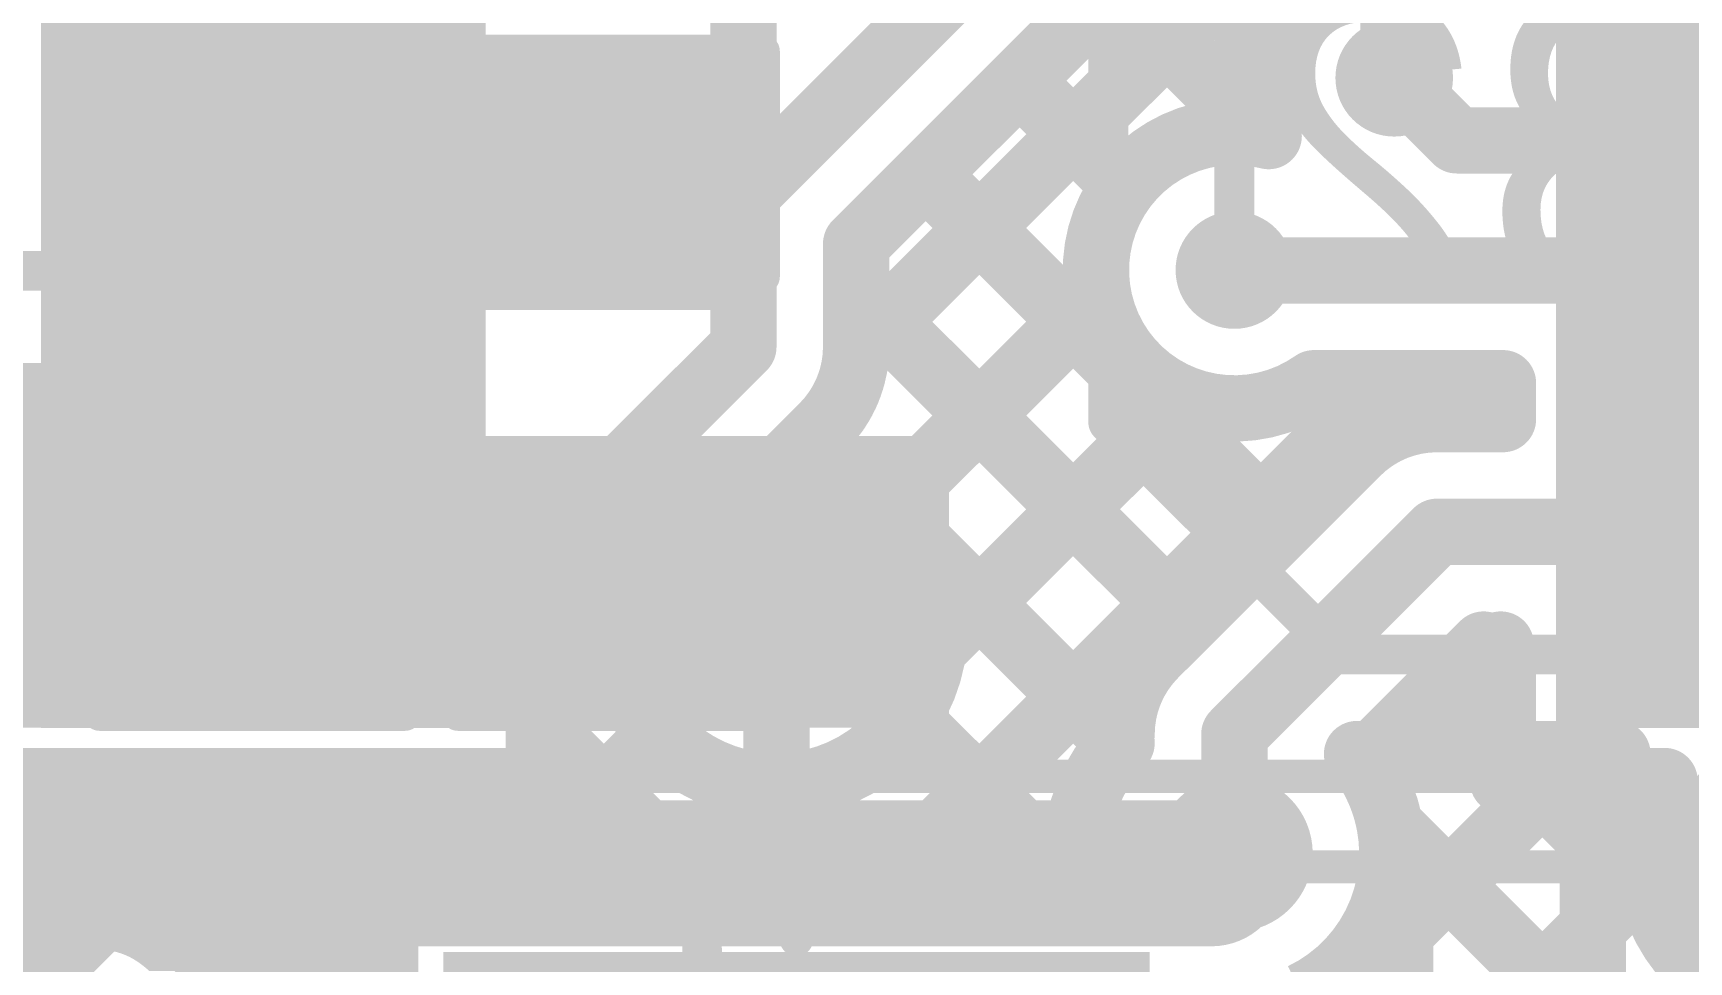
# Model space of a CAD drawing. Header units: millimetres. Extents: x -0.26 to 2.84, y -0.09 to 2.43.
# Drawn here: x 1.808 to 2.0575, y 1.5026 to 1.6427 of the extents above; entities that cross this region are included whole.
import ezdxf

# ---------------------------------------------------------------- set-up
doc = ezdxf.new("R2010")
doc.units = ezdxf.units.MM
doc.header["$MEASUREMENT"] = 0
for name, color, linetype in [('BottomLayer', 5, 'Continuous'), ('BottomOverlay', 54, 'Continuous'), ('BottomPaste', 16, 'Continuous'), ('BottomSolder', 6, 'Continuous'), ('TopLayer', 1, 'Continuous'), ('TopOverlay', 2, 'Continuous'), ('TopPaste', 8, 'Continuous'), ('TopSolder', 216, 'Continuous'), ('ViaHoleLayer', 16, 'Continuous')]:
    doc.layers.add(name, color=color, linetype=linetype)
doc.styles.add('Arial', font='', dxfattribs={"height": 0.2})
doc.styles.get('Arial').set_extended_font_data('Arial')

# ---------------------------------------------------------------- blocks, each defined once
blk = doc.blocks.new('C___C____C_7')
at = {"layer": 'TopSolder'}
blk.add_hatch(color=216, dxfattribs=at).paths.add_polyline_path([(-0.16621, 0.05715), (-0.05979, 0.05715), (-0.05979, -0.05715), (-0.16621, -0.05715)])
at = {"layer": 'TopOverlay', "const_width": 0.005}
for points in [[(-0.113, 0.07), (0.113, 0.07)], [(-0.113, 0.059), (-0.113, 0.07)]]:
    blk.add_lwpolyline(points, dxfattribs=at)
at = {"layer": 'TopOverlay', "const_width": 0.0025}
for points in [[(-0.11425, 0.07, 1), (-0.11175, 0.07, 1)], [(-0.11425, 0.07, 1), (-0.11175, 0.07, 1)], [(-0.11425, 0.059, 1), (-0.11175, 0.059, 1)]]:
    blk.add_lwpolyline(points, format="xyb", close=True, dxfattribs=at)
blk = doc.blocks.new('PCM1865DBTR_71')
at = {"layer": 'TopLayer'}
for points in [[(-0.1437, -0.03346), (-0.08465, -0.03346), (-0.08465, -0.04528), (-0.1437, -0.04528)], [(0.1437, -0.04528), (0.08465, -0.04528), (0.08465, -0.03346), (0.1437, -0.03346)], [(-0.1437, -0.05315), (-0.08465, -0.05315), (-0.08465, -0.06496), (-0.1437, -0.06496)], [(0.1437, -0.06496), (0.08465, -0.06496), (0.08465, -0.05315), (0.1437, -0.05315)], [(-0.1437, -0.07283), (-0.08465, -0.07283), (-0.08465, -0.08465), (-0.1437, -0.08465)], [(0.1437, -0.08465), (0.08465, -0.08465), (0.08465, -0.07283), (0.1437, -0.07283)], [(-0.1437, -0.09252), (-0.08465, -0.09252), (-0.08465, -0.10433), (-0.1437, -0.10433)], [(0.1437, -0.10433), (0.08465, -0.10433), (0.08465, -0.09252), (0.1437, -0.09252)], [(-0.1437, -0.1122), (-0.08465, -0.1122), (-0.08465, -0.12402), (-0.1437, -0.12402)], [(0.1437, -0.12402), (0.08465, -0.12402), (0.08465, -0.1122), (0.1437, -0.1122)], [(-0.08465, -0.1437), (-0.1437, -0.1437), (-0.1437, -0.13189), (-0.08465, -0.13189)], [(0.1437, -0.1437), (0.08465, -0.1437), (0.08465, -0.13189), (0.1437, -0.13189)]]:
    blk.add_hatch(color=1, dxfattribs=at).paths.add_polyline_path(points)
at = {"layer": 'TopPaste'}
for points in [[(-0.1437, -0.03346), (-0.08465, -0.03346), (-0.08465, -0.04528), (-0.1437, -0.04528)], [(0.1437, -0.04528), (0.08465, -0.04528), (0.08465, -0.03346), (0.1437, -0.03346)], [(-0.1437, -0.05315), (-0.08465, -0.05315), (-0.08465, -0.06496), (-0.1437, -0.06496)], [(0.1437, -0.06496), (0.08465, -0.06496), (0.08465, -0.05315), (0.1437, -0.05315)], [(-0.1437, -0.07283), (-0.08465, -0.07283), (-0.08465, -0.08465), (-0.1437, -0.08465)], [(0.1437, -0.08465), (0.08465, -0.08465), (0.08465, -0.07283), (0.1437, -0.07283)], [(-0.1437, -0.09252), (-0.08465, -0.09252), (-0.08465, -0.10433), (-0.1437, -0.10433)], [(0.1437, -0.10433), (0.08465, -0.10433), (0.08465, -0.09252), (0.1437, -0.09252)], [(-0.1437, -0.1122), (-0.08465, -0.1122), (-0.08465, -0.12402), (-0.1437, -0.12402)], [(0.1437, -0.12402), (0.08465, -0.12402), (0.08465, -0.1122), (0.1437, -0.1122)], [(-0.08465, -0.1437), (-0.1437, -0.1437), (-0.1437, -0.13189), (-0.08465, -0.13189)], [(0.1437, -0.1437), (0.08465, -0.1437), (0.08465, -0.13189), (0.1437, -0.13189)]]:
    blk.add_hatch(color=8, dxfattribs=at).paths.add_polyline_path(points)
at = {"layer": 'TopSolder'}
for points in [[(-0.1477, -0.02946), (-0.08065, -0.02946), (-0.08065, -0.04928), (-0.1477, -0.04928)], [(0.1477, -0.04928), (0.08065, -0.04928), (0.08065, -0.02946), (0.1477, -0.02946)], [(-0.1477, -0.04915), (-0.08065, -0.04915), (-0.08065, -0.06896), (-0.1477, -0.06896)], [(0.1477, -0.06896), (0.08065, -0.06896), (0.08065, -0.04915), (0.1477, -0.04915)], [(-0.1477, -0.06883), (-0.08065, -0.06883), (-0.08065, -0.08865), (-0.1477, -0.08865)], [(0.1477, -0.08865), (0.08065, -0.08865), (0.08065, -0.06883), (0.1477, -0.06883)], [(-0.1477, -0.08852), (-0.08065, -0.08852), (-0.08065, -0.10833), (-0.1477, -0.10833)], [(0.1477, -0.10833), (0.08065, -0.10833), (0.08065, -0.08852), (0.1477, -0.08852)], [(-0.1477, -0.1082), (-0.08065, -0.1082), (-0.08065, -0.12802), (-0.1477, -0.12802)], [(0.1477, -0.12802), (0.08065, -0.12802), (0.08065, -0.1082), (0.1477, -0.1082)], [(-0.08065, -0.1477), (-0.1477, -0.1477), (-0.1477, -0.12789), (-0.08065, -0.12789)], [(0.1477, -0.1477), (0.08065, -0.1477), (0.08065, -0.12789), (0.1477, -0.12789)]]:
    blk.add_hatch(color=216, dxfattribs=at).paths.add_polyline_path(points)
at = {"layer": 'TopOverlay', "const_width": 0.005}
blk.add_lwpolyline([(-0.08, -0.155), (0.078, -0.155)], dxfattribs=at)
at = {"layer": 'TopOverlay', "const_width": 0.0025}
for points in [[(-0.08125, -0.155, 1), (-0.07875, -0.155, 1)], [(0.07675, -0.155, 1), (0.07925, -0.155, 1)]]:
    blk.add_lwpolyline(points, format="xyb", close=True, dxfattribs=at)
blk = doc.blocks.new('C__0603_B_119')
at = {"layer": 'BottomLayer'}
for points in [[(-0.015, 0.0175), (-0.015, -0.0175), (-0.045, -0.0175), (-0.045, 0.0175)], [(0.045, 0.0175), (0.045, -0.0175), (0.015, -0.0175), (0.015, 0.0175)]]:
    blk.add_hatch(color=5, dxfattribs=at).paths.add_polyline_path(points)
at = {"layer": 'BottomPaste'}
for points in [[(-0.015, 0.0175), (-0.015, -0.0175), (-0.045, -0.0175), (-0.045, 0.0175)], [(0.045, 0.0175), (0.045, -0.0175), (0.015, -0.0175), (0.015, 0.0175)]]:
    blk.add_hatch(color=16, dxfattribs=at).paths.add_polyline_path(points)
at = {"layer": 'BottomSolder'}
for points in [[(-0.011, 0.0215), (-0.011, -0.0215), (-0.049, -0.0215), (-0.049, 0.0215)], [(0.049, 0.0215), (0.049, -0.0215), (0.011, -0.0215), (0.011, 0.0215)]]:
    blk.add_hatch(color=6, dxfattribs=at).paths.add_polyline_path(points)
at = {"layer": 'BottomOverlay', "const_width": 0.005}
for points in [[(-0.05, -0.023), (-0.05, 0.023)], [(-0.016, 0.023), (-0.05, 0.023)], [(0.05, 0.023), (0.016, 0.023)], [(0.05, -0.023), (0.05, 0.023)], [(-0.016, -0.023), (-0.05, -0.023)], [(0.05, -0.023), (0.016, -0.023)]]:
    blk.add_lwpolyline(points, dxfattribs=at)
at = {"layer": 'BottomOverlay', "const_width": 0.0025}
for points in [[(-0.05125, 0.023, 1), (-0.04875, 0.023, 1)], [(-0.05125, 0.023, 1), (-0.04875, 0.023, 1)], [(-0.01725, 0.023, 1), (-0.01475, 0.023, 1)], [(0.01475, 0.023, 1), (0.01725, 0.023, 1)], [(0.04875, 0.023, 1), (0.05125, 0.023, 1)], [(0.04875, 0.023, 1), (0.05125, 0.023, 1)], [(-0.05125, -0.023, 1), (-0.04875, -0.023, 1)], [(-0.05125, -0.023, 1), (-0.04875, -0.023, 1)], [(-0.01725, -0.023, 1), (-0.01475, -0.023, 1)], [(0.01475, -0.023, 1), (0.01725, -0.023, 1)], [(0.04875, -0.023, 1), (0.05125, -0.023, 1)], [(0.04875, -0.023, 1), (0.05125, -0.023, 1)]]:
    blk.add_lwpolyline(points, format="xyb", close=True, dxfattribs=at)
blk = doc.blocks.new('C__0603_B_122')
at = {"layer": 'BottomLayer'}
for points in [[(-0.015, 0.0175), (-0.015, -0.0175), (-0.045, -0.0175), (-0.045, 0.0175)], [(0.045, 0.0175), (0.045, -0.0175), (0.015, -0.0175), (0.015, 0.0175)]]:
    blk.add_hatch(color=5, dxfattribs=at).paths.add_polyline_path(points)
at = {"layer": 'BottomPaste'}
for points in [[(-0.015, 0.0175), (-0.015, -0.0175), (-0.045, -0.0175), (-0.045, 0.0175)], [(0.045, 0.0175), (0.045, -0.0175), (0.015, -0.0175), (0.015, 0.0175)]]:
    blk.add_hatch(color=16, dxfattribs=at).paths.add_polyline_path(points)
at = {"layer": 'BottomSolder'}
for points in [[(-0.011, 0.0215), (-0.011, -0.0215), (-0.049, -0.0215), (-0.049, 0.0215)], [(0.049, 0.0215), (0.049, -0.0215), (0.011, -0.0215), (0.011, 0.0215)]]:
    blk.add_hatch(color=6, dxfattribs=at).paths.add_polyline_path(points)
at = {"layer": 'BottomOverlay', "const_width": 0.005}
for points in [[(-0.05, -0.023), (-0.05, 0.023)], [(-0.016, 0.023), (-0.05, 0.023)], [(0.05, 0.023), (0.016, 0.023)], [(0.05, -0.023), (0.05, 0.023)], [(-0.016, -0.023), (-0.05, -0.023)], [(0.05, -0.023), (0.016, -0.023)]]:
    blk.add_lwpolyline(points, dxfattribs=at)
at = {"layer": 'BottomOverlay', "const_width": 0.0025}
for points in [[(-0.05125, 0.023, 1), (-0.04875, 0.023, 1)], [(-0.05125, 0.023, 1), (-0.04875, 0.023, 1)], [(-0.01725, 0.023, 1), (-0.01475, 0.023, 1)], [(0.01475, 0.023, 1), (0.01725, 0.023, 1)], [(0.04875, 0.023, 1), (0.05125, 0.023, 1)], [(0.04875, 0.023, 1), (0.05125, 0.023, 1)], [(-0.05125, -0.023, 1), (-0.04875, -0.023, 1)], [(-0.05125, -0.023, 1), (-0.04875, -0.023, 1)], [(-0.01725, -0.023, 1), (-0.01475, -0.023, 1)], [(0.01475, -0.023, 1), (0.01725, -0.023, 1)], [(0.04875, -0.023, 1), (0.05125, -0.023, 1)], [(0.04875, -0.023, 1), (0.05125, -0.023, 1)]]:
    blk.add_lwpolyline(points, format="xyb", close=True, dxfattribs=at)

msp = doc.modelspace()

# ---------------------------------------------------------------- hatches: boundary and pattern name
at = {"layer": 'BottomLayer'}
h = msp.add_hatch(color=5, dxfattribs=at)
edge = h.paths.add_edge_path()
edge.add_arc((2.01309, 1.636), 0.00886, 0, 360)
for points in [[(1.826, 1.602), (1.918, 1.602), (1.918, 1.642), (1.826, 1.642)], [(1.684, 1.538), (1.946, 1.538), (1.946, 1.582), (1.684, 1.582)]]:
    msp.add_hatch(color=5, dxfattribs=at).paths.add_polyline_path(points)
h = msp.add_hatch(color=5, dxfattribs=at)
edge = h.paths.add_edge_path()
edge.add_arc((1.89, 1.626), 0.01181, 0, 360)
h = msp.add_hatch(color=5, dxfattribs=at)
edge = h.paths.add_edge_path()
edge.add_arc((1.989, 1.607), 0.00886, 0, 360)
h = msp.add_hatch(color=5, dxfattribs=at)
edge = h.paths.add_edge_path()
edge.add_arc((1.92, 1.553), 0.00886, 0, 360)
h = msp.add_hatch(color=5, dxfattribs=at)
edge = h.paths.add_edge_path()
edge.add_arc((1.989, 1.519), 0.01181, 0, 360)
at = {"layer": 'TopLayer'}
h = msp.add_hatch(color=1, dxfattribs=at)
edge = h.paths.add_edge_path()
edge.add_arc((2.01309, 1.636), 0.00886, 0, 360)
h = msp.add_hatch(color=1, dxfattribs=at)
edge = h.paths.add_edge_path()
edge.add_arc((1.89, 1.626), 0.01181, 0, 360)
h = msp.add_hatch(color=1, dxfattribs=at)
edge = h.paths.add_edge_path()
edge.add_arc((1.989, 1.607), 0.00886, 0, 360)
msp.add_hatch(color=1, dxfattribs=at).paths.add_polyline_path([(1.752, 1.561), (1.873, 1.561), (1.873, 1.593), (1.752, 1.593)])
h = msp.add_hatch(color=1, dxfattribs=at)
edge = h.paths.add_edge_path()
edge.add_arc((1.92, 1.553), 0.00886, 0, 360)
h = msp.add_hatch(color=1, dxfattribs=at)
edge = h.paths.add_edge_path()
edge.add_arc((1.989, 1.519), 0.01181, 0, 360)
at = {"layer": 'ViaHoleLayer'}
h = msp.add_hatch(color=16, dxfattribs=at)
edge = h.paths.add_edge_path()
edge.add_arc((2.01309, 1.636), 0.00591, 0, 360)
h = msp.add_hatch(color=16, dxfattribs=at)
edge = h.paths.add_edge_path()
edge.add_arc((1.89, 1.626), 0.00591, 0, 360)
h = msp.add_hatch(color=16, dxfattribs=at)
edge = h.paths.add_edge_path()
edge.add_arc((1.989, 1.607), 0.00591, 0, 360)
h = msp.add_hatch(color=16, dxfattribs=at)
edge = h.paths.add_edge_path()
edge.add_arc((1.92, 1.553), 0.00591, 0, 360)
h = msp.add_hatch(color=16, dxfattribs=at)
edge = h.paths.add_edge_path()
edge.add_arc((1.989, 1.519), 0.00591, 0, 360)

# ---------------------------------------------------------------- linework, layer by layer
at = {"layer": 'BottomLayer'}
for points, const_width in [([(2.011, 1.63809), (2.011, 1.80481)], 0.006), ([(1.989, 1.607), (1.989, 1.79853)], 0.006), ([(1.97, 1.584), (1.97, 1.767)], 0.006), ([(2.038, 1.646), (2.2, 1.484)], 0.006), ([(2.011, 1.63809), (2.01309, 1.636)], 0.006), ([(1.97, 1.584), (2.005, 1.549)], 0.006), ([(1.895, 1.56), (1.896, 1.561)], 0.04), ([(2.005, 1.549), (2.097, 1.549)], 0.006), ([(1.89925, 1.39234), (2.04091, 1.534)], 0.01), ([(2.00749, 1.534), (2.04673, 1.534)], 0.01), ([(2.00959, 1.53096), (2.01263, 1.534)], 0.01), ([(2.02991, 1.534), (2.04305, 1.52086)], 0.01), ([(2.075, 1.317), (2.075, 1.519)], 0.04), ([(1.98556, 1.516), (1.98856, 1.519)], 0.022), ([(1.98856, 1.519), (1.989, 1.519)], 0.022), ([(2.01244, 1.52319), (2.043, 1.49263)], 0.01), ([(1.67, 1.516), (1.98556, 1.516)], 0.022), ([(2.043, 1.45153), (2.043, 1.519)], 0.01), ([(2.00339, 1.46819), (2.043, 1.5078)], 0.01), ([(2.00551, 1.50184), (2.043, 1.46434)], 0.01)]:
    msp.add_lwpolyline(points, dxfattribs=dict(at, const_width=const_width))
for points, const_width in [([(2.0095, 1.63809, 1), (2.0125, 1.63809, 1)], 0.003), ([(2.0095, 1.63809, 1), (2.0125, 1.63809, 1)], 0.003), ([(2.01159, 1.636, 1), (2.01459, 1.636, 1)], 0.003), ([(1.9875, 1.607, 1), (1.9905, 1.607, 1)], 0.003), ([(1.9685, 1.584, 1), (1.9715, 1.584, 1)], 0.003), ([(1.9685, 1.584, 1), (1.9715, 1.584, 1)], 0.003), ([(1.885, 1.56, 1), (1.905, 1.56, 1)], 0.02), ([(1.886, 1.561, 1), (1.906, 1.561, 1)], 0.02), ([(2.0035, 1.549, 1), (2.0065, 1.549, 1)], 0.003), ([(2.0035, 1.549, 1), (2.0065, 1.549, 1)], 0.003), ([(2.00499, 1.534, 1), (2.00999, 1.534, 1)], 0.005), ([(2.00499, 1.534, 1), (2.00999, 1.534, 1)], 0.005), ([(2.01013, 1.534, 1), (2.01513, 1.534, 1)], 0.005), ([(2.02741, 1.534, 1), (2.03241, 1.534, 1)], 0.005), ([(2.03841, 1.534, 1), (2.04341, 1.534, 1)], 0.005), ([(2.04423, 1.534, 1), (2.04923, 1.534, 1)], 0.005), ([(2.04423, 1.534, 1), (2.04923, 1.534, 1)], 0.005), ([(2.065, 1.519, 1), (2.085, 1.519, 1)], 0.02), ([(2.00709, 1.53096, 1), (2.01209, 1.53096, 1)], 0.005), ([(1.98306, 1.519, 1), (1.99406, 1.519, 1)], 0.011), ([(1.98306, 1.519, 1), (1.99406, 1.519, 1)], 0.011), ([(1.9835, 1.519, 1), (1.9945, 1.519, 1)], 0.011), ([(2.00994, 1.52319, 1), (2.01494, 1.52319, 1)], 0.005), ([(1.98006, 1.516, 1), (1.99106, 1.516, 1)], 0.011), ([(1.98006, 1.516, 1), (1.99106, 1.516, 1)], 0.011), ([(2.04055, 1.52086, 1), (2.04555, 1.52086, 1)], 0.005), ([(2.01031, 1.519, 1), (2.01531, 1.519, 1)], 0.005), ([(2.01031, 1.519, 1), (2.01531, 1.519, 1)], 0.005), ([(2.0405, 1.519, 1), (2.0455, 1.519, 1)], 0.005), ([(2.0405, 1.519, 1), (2.0455, 1.519, 1)], 0.005), ([(2.0405, 1.5078, 1), (2.0455, 1.5078, 1)], 0.005), ([(2.00301, 1.50184, 1), (2.00801, 1.50184, 1)], 0.005)]:
    msp.add_lwpolyline(points, format="xyb", close=True, dxfattribs=dict(at, const_width=const_width))
at = {"layer": 'BottomLayer', "const_width": 0.01}
for points in [[(2.00749, 1.534, -0.172044), (2.01281, 1.519)], [(2.043, 1.519, -0.122577), (2.04673, 1.534)], [(2.01281, 1.519, -0.289554), (1.99922, 1.49749)]]:
    msp.add_lwpolyline(points, format="xyb", dxfattribs=at)
at = {"layer": 'TopLayer'}
for points, const_width in [([(1.915, 1.618), (2.022, 1.725)], 0.01), ([(1.932, 1.61096), (2.02904, 1.708)], 0.01), ([(1.93199, 1.59478), (2.02948, 1.69227)], 0.01), ([(1.915, 1.618), (1.915, 1.664)], 0.01), ([(1.97076, 1.64972), (1.99301, 1.62747)], 0.01), ([(1.95662, 1.63558), (1.97247, 1.61972)], 0.01), ([(2.01309, 1.636), (2.02251, 1.62657)], 0.01), ([(1.84266, 1.62657), (1.88943, 1.62657)], 0.006), ([(1.88943, 1.62657), (1.89, 1.626)], 0.006), ([(2.02251, 1.62657), (2.07081, 1.62657)], 0.01), ([(1.94248, 1.62143), (1.99593, 1.56798)], 0.01), ([(1.915, 1.59541), (1.915, 1.618)], 0.01), ([(1.932, 1.59541), (1.932, 1.61096)], 0.01), ([(1.71189, 1.60689), (1.84266, 1.60689)], 0.006), ([(1.989, 1.607), (1.98906, 1.60694)], 0.01), ([(1.98906, 1.60694), (2.07095, 1.60694)], 0.01), ([(1.932, 1.60363), (1.98179, 1.55383)], 0.01), ([(1.9361, 1.57061), (1.96852, 1.60303)], 0.01), ([(1.8871, 1.56752), (1.915, 1.59541)], 0.01), ([(1.93421, 1.51215), (2.012, 1.58994)], 0.01), ([(2.00101, 1.58994), (2.02948, 1.58994)], 0.01), ([(2.00225, 1.58994), (2.01036, 1.58184)], 0.01), ([(1.94365, 1.54988), (1.98137, 1.58759)], 0.01), ([(2.02948, 1.58542), (2.02948, 1.58898)], 0.01), ([(1.92048, 1.57685), (1.927, 1.58337)], 0.01), ([(2.01952, 1.58452), (2.02948, 1.58452)], 0.01), ([(1.92548, 1.58186), (1.97184, 1.53551)], 0.01), ([(1.977, 1.54904), (2.00748, 1.57952)], 0.01), ([(1.92, 1.553), (1.92, 1.57186)], 0.01), ([(1.84266, 1.56752), (1.8871, 1.56752)], 0.01), ([(1.989, 1.537), (2.01952, 1.56752)], 0.01), ([(2.01952, 1.56752), (2.071, 1.56752)], 0.01), ([(1.90114, 1.553), (1.92, 1.553)], 0.01), ([(1.92, 1.553), (1.93886, 1.553)], 0.01), ([(1.92, 1.53414), (1.92, 1.553)], 0.01), ([(1.88418, 1.54698), (1.88774, 1.55053)], 0.01), ([(2.00858, 1.53254), (2.02656, 1.55052)], 0.01), ([(2.00959, 1.53096), (2.02915, 1.55052)], 0.01), ([(2.02948, 1.52993), (2.02948, 1.54961)], 0.01), ([(1.76083, 1.54783), (1.84266, 1.54783)], 0.01), ([(1.88418, 1.52993), (1.88418, 1.549)], 0.01), ([(2.01998, 1.54393), (2.02948, 1.53444)], 0.01), ([(1.88418, 1.5383), (1.91034, 1.51215)], 0.01), ([(1.93963, 1.53943), (1.96592, 1.51314)], 0.01), ([(1.87764, 1.51215), (1.90239, 1.5369)], 0.01), ([(1.989, 1.519), (1.989, 1.537)], 0.01), ([(2.02948, 1.53444), (2.03398, 1.52993)], 0.01), ([(1.761, 1.48036), (1.81057, 1.52993)], 0.01), ([(1.77852, 1.53083), (1.82135, 1.488)], 0.01), ([(1.79692, 1.488), (1.83885, 1.52993)], 0.01), ([(1.80113, 1.52993), (1.88418, 1.52993)], 0.01), ([(1.80771, 1.52993), (1.84964, 1.488)], 0.01), ([(1.82521, 1.488), (1.86714, 1.52993)], 0.01), ([(1.83599, 1.52993), (1.861, 1.50492)], 0.01), ([(1.86428, 1.52993), (1.88206, 1.51215)], 0.01), ([(2.014, 1.50709), (2.03684, 1.52993)], 0.01), ([(2.02948, 1.52993), (2.05384, 1.52993)], 0.01), ([(2.03398, 1.52993), (2.0524, 1.51152)], 0.01), ([(1.90593, 1.51215), (1.92312, 1.52935)], 0.01), ([(1.92158, 1.52919), (1.93862, 1.51215)], 0.01), ([(2.01244, 1.52319), (2.08779, 1.44784)], 0.01), ([(1.96249, 1.51215), (1.9655, 1.51516)], 0.01), ([(2.014, 1.4788), (2.05136, 1.51616)], 0.01), ([(1.861, 1.488), (1.861, 1.511)], 0.01), ([(1.86179, 1.51215), (1.9662, 1.51215)], 0.01), ([(2.014, 1.46173), (2.014, 1.511)], 0.01), ([(2.02274, 1.45925), (2.06233, 1.49884)], 0.01)]:
    msp.add_lwpolyline(points, dxfattribs=dict(at, const_width=const_width))
at = {"layer": 'TopLayer', "const_width": 0.01}
for points in [[(1.99417, 1.62721, -0.890336), (2.02948, 1.6489)], [(2.00101, 1.58994, -1.562249), (1.99417, 1.62721)], [(1.932, 1.59541, -0.199327), (1.927, 1.58337)], [(1.932, 1.59541, -0.198912), (1.92702, 1.58339)], [(2.00748, 1.57952, -0.199327), (2.01952, 1.58452)], [(2.0075, 1.57954, -0.198912), (2.01952, 1.58452)], [(1.92048, 1.57685, -0.408322), (1.94386, 1.553)], [(1.89614, 1.55312, -0.141063), (1.8871, 1.55052)], [(1.89614, 1.55312, -0.141063), (1.8871, 1.55052)], [(1.94386, 1.553, -1.00251), (1.89614, 1.55312)], [(1.972, 1.537, -0.199327), (1.977, 1.54904)], [(1.972, 1.537, -0.198912), (1.97698, 1.54902)], [(1.9662, 1.51215, -0.273393), (1.972, 1.53567)], [(2.00858, 1.53254, -0.152416), (2.01281, 1.519)], [(2.08116, 1.496, -0.651362), (2.05384, 1.52993)], [(2.01281, 1.519, -0.085871), (2.01143, 1.511)]]:
    msp.add_lwpolyline(points, format="xyb", dxfattribs=at)
at = {"layer": 'TopLayer'}
for points, const_width in [([(1.95412, 1.63558, 1), (1.95912, 1.63558, 1)], 0.005), ([(2.01059, 1.636, 1), (2.01559, 1.636, 1)], 0.005), ([(1.99051, 1.62747, 1), (1.99551, 1.62747, 1)], 0.005), ([(1.99167, 1.62721, 1), (1.99667, 1.62721, 1)], 0.005), ([(1.99167, 1.62721, 1), (1.99667, 1.62721, 1)], 0.005), ([(1.84116, 1.62657, 1), (1.84416, 1.62657, 1)], 0.003), ([(1.88793, 1.62657, 1), (1.89093, 1.62657, 1)], 0.003), ([(1.88793, 1.62657, 1), (1.89093, 1.62657, 1)], 0.003), ([(2.02001, 1.62657, 1), (2.02501, 1.62657, 1)], 0.005), ([(2.02001, 1.62657, 1), (2.02501, 1.62657, 1)], 0.005), ([(1.8885, 1.626, 1), (1.8915, 1.626, 1)], 0.003), ([(1.93998, 1.62143, 1), (1.94498, 1.62143, 1)], 0.005), ([(1.96997, 1.61972, 1), (1.97497, 1.61972, 1)], 0.005), ([(1.9125, 1.618, 1), (1.9175, 1.618, 1)], 0.005), ([(1.9125, 1.618, 1), (1.9175, 1.618, 1)], 0.005), ([(1.9125, 1.618, 1), (1.9175, 1.618, 1)], 0.005), ([(1.9295, 1.61096, 1), (1.9345, 1.61096, 1)], 0.005), ([(1.9295, 1.61096, 1), (1.9345, 1.61096, 1)], 0.005), ([(1.84116, 1.60689, 1), (1.84416, 1.60689, 1)], 0.003), ([(1.9865, 1.607, 1), (1.9915, 1.607, 1)], 0.005), ([(1.98656, 1.60694, 1), (1.99156, 1.60694, 1)], 0.005), ([(1.98656, 1.60694, 1), (1.99156, 1.60694, 1)], 0.005), ([(1.9295, 1.60363, 1), (1.9345, 1.60363, 1)], 0.005), ([(1.96602, 1.60303, 1), (1.97102, 1.60303, 1)], 0.005), ([(1.9125, 1.59541, 1), (1.9175, 1.59541, 1)], 0.005), ([(1.9125, 1.59541, 1), (1.9175, 1.59541, 1)], 0.005), ([(1.92949, 1.59478, 1), (1.93449, 1.59478, 1)], 0.005), ([(1.9295, 1.59541, 1), (1.9345, 1.59541, 1)], 0.005), ([(1.9295, 1.59541, 1), (1.9345, 1.59541, 1)], 0.005), ([(1.9295, 1.59541, 1), (1.9345, 1.59541, 1)], 0.005), ([(1.99851, 1.58994, 1), (2.00351, 1.58994, 1)], 0.005), ([(1.99851, 1.58994, 1), (2.00351, 1.58994, 1)], 0.005), ([(1.99975, 1.58994, 1), (2.00475, 1.58994, 1)], 0.005), ([(2.0095, 1.58994, 1), (2.0145, 1.58994, 1)], 0.005), ([(2.02698, 1.58994, 1), (2.03198, 1.58994, 1)], 0.005), ([(1.97887, 1.58759, 1), (1.98387, 1.58759, 1)], 0.005), ([(2.02698, 1.58898, 1), (2.03198, 1.58898, 1)], 0.005), ([(2.02698, 1.58542, 1), (2.03198, 1.58542, 1)], 0.005), ([(1.9245, 1.58337, 1), (1.9295, 1.58337, 1)], 0.005), ([(1.9245, 1.58337, 1), (1.9295, 1.58337, 1)], 0.005), ([(1.92452, 1.58339, 1), (1.92952, 1.58339, 1)], 0.005), ([(2.01702, 1.58452, 1), (2.02202, 1.58452, 1)], 0.005), ([(2.01702, 1.58452, 1), (2.02202, 1.58452, 1)], 0.005), ([(2.01702, 1.58452, 1), (2.02202, 1.58452, 1)], 0.005), ([(2.02698, 1.58452, 1), (2.03198, 1.58452, 1)], 0.005), ([(1.92298, 1.58186, 1), (1.92799, 1.58186, 1)], 0.005), ([(2.00786, 1.58184, 1), (2.01286, 1.58184, 1)], 0.005), ([(2.00498, 1.57952, 1), (2.00998, 1.57952, 1)], 0.005), ([(2.00498, 1.57952, 1), (2.00998, 1.57952, 1)], 0.005), ([(2.005, 1.57954, 1), (2.01, 1.57954, 1)], 0.005), ([(1.91798, 1.57685, 1), (1.92298, 1.57685, 1)], 0.005), ([(1.91798, 1.57685, 1), (1.92298, 1.57685, 1)], 0.005), ([(1.9175, 1.57186, 1), (1.9225, 1.57186, 1)], 0.005), ([(1.9336, 1.57061, 1), (1.9386, 1.57061, 1)], 0.005), ([(1.84016, 1.56752, 1), (1.84516, 1.56752, 1)], 0.005), ([(1.8846, 1.56752, 1), (1.8896, 1.56752, 1)], 0.005), ([(1.8846, 1.56752, 1), (1.8896, 1.56752, 1)], 0.005), ([(1.99343, 1.56798, 1), (1.99843, 1.56798, 1)], 0.005), ([(2.01702, 1.56752, 1), (2.02202, 1.56752, 1)], 0.005), ([(2.01702, 1.56752, 1), (2.02202, 1.56752, 1)], 0.005), ([(1.89364, 1.55312, 1), (1.89864, 1.55312, 1)], 0.005), ([(1.89364, 1.55312, 1), (1.89864, 1.55312, 1)], 0.005), ([(1.89364, 1.55312, 1), (1.89864, 1.55312, 1)], 0.005), ([(1.89864, 1.553, 1), (1.90364, 1.553, 1)], 0.005), ([(1.9175, 1.553, 1), (1.9225, 1.553, 1)], 0.005), ([(1.9175, 1.553, 1), (1.9225, 1.553, 1)], 0.005), ([(1.9175, 1.553, 1), (1.9225, 1.553, 1)], 0.005), ([(1.9175, 1.553, 1), (1.9225, 1.553, 1)], 0.005), ([(1.93636, 1.553, 1), (1.94136, 1.553, 1)], 0.005), ([(1.94136, 1.553, 1), (1.94636, 1.553, 1)], 0.005), ([(1.94136, 1.553, 1), (1.94636, 1.553, 1)], 0.005), ([(1.97929, 1.55383, 1), (1.98429, 1.55383, 1)], 0.005), ([(1.8846, 1.55052, 1), (1.8896, 1.55052, 1)], 0.005), ([(1.8846, 1.55052, 1), (1.8896, 1.55052, 1)], 0.005), ([(1.88524, 1.55053, 1), (1.89024, 1.55053, 1)], 0.005), ([(1.94115, 1.54988, 1), (1.94615, 1.54988, 1)], 0.005), ([(2.02406, 1.55052, 1), (2.02906, 1.55052, 1)], 0.005), ([(2.02665, 1.55052, 1), (2.03165, 1.55052, 1)], 0.005), ([(2.02698, 1.54961, 1), (2.03198, 1.54961, 1)], 0.005), ([(1.84016, 1.54783, 1), (1.84516, 1.54783, 1)], 0.005), ([(1.88169, 1.549, 1), (1.88668, 1.549, 1)], 0.005), ([(1.97448, 1.54902, 1), (1.97948, 1.54902, 1)], 0.005), ([(1.9745, 1.54904, 1), (1.9795, 1.54904, 1)], 0.005), ([(1.9745, 1.54904, 1), (1.9795, 1.54904, 1)], 0.005), ([(1.88169, 1.54698, 1), (1.88668, 1.54698, 1)], 0.005), ([(2.01748, 1.54393, 1), (2.02248, 1.54393, 1)], 0.005), ([(1.88169, 1.5383, 1), (1.88668, 1.5383, 1)], 0.005), ([(1.93713, 1.53943, 1), (1.94213, 1.53943, 1)], 0.005), ([(1.89989, 1.5369, 1), (1.90489, 1.5369, 1)], 0.005), ([(1.96934, 1.53551, 1), (1.97434, 1.53551, 1)], 0.005), ([(1.9695, 1.537, 1), (1.9745, 1.537, 1)], 0.005), ([(1.9695, 1.537, 1), (1.9745, 1.537, 1)], 0.005), ([(1.9695, 1.53567, 1), (1.9745, 1.53567, 1)], 0.005), ([(1.9865, 1.537, 1), (1.9915, 1.537, 1)], 0.005), ([(1.9865, 1.537, 1), (1.9915, 1.537, 1)], 0.005), ([(1.9175, 1.53414, 1), (1.9225, 1.53414, 1)], 0.005), ([(2.00608, 1.53254, 1), (2.01108, 1.53254, 1)], 0.005), ([(2.00608, 1.53254, 1), (2.01108, 1.53254, 1)], 0.005), ([(2.02698, 1.53444, 1), (2.03198, 1.53444, 1)], 0.005), ([(2.02698, 1.53444, 1), (2.03198, 1.53444, 1)], 0.005), ([(1.80521, 1.52993, 1), (1.81021, 1.52993, 1)], 0.005), ([(1.80807, 1.52993, 1), (1.81307, 1.52993, 1)], 0.005), ([(1.83349, 1.52993, 1), (1.83849, 1.52993, 1)], 0.005), ([(1.83635, 1.52993, 1), (1.84135, 1.52993, 1)], 0.005), ([(1.86178, 1.52993, 1), (1.86678, 1.52993, 1)], 0.005), ([(1.86464, 1.52993, 1), (1.86964, 1.52993, 1)], 0.005), ([(1.88169, 1.52993, 1), (1.88668, 1.52993, 1)], 0.005), ([(1.88169, 1.52993, 1), (1.88668, 1.52993, 1)], 0.005), ([(2.00709, 1.53096, 1), (2.01209, 1.53096, 1)], 0.005), ([(2.02698, 1.52993, 1), (2.03198, 1.52993, 1)], 0.005), ([(2.02698, 1.52993, 1), (2.03198, 1.52993, 1)], 0.005), ([(2.03148, 1.52993, 1), (2.03648, 1.52993, 1)], 0.005), ([(2.03148, 1.52993, 1), (2.03648, 1.52993, 1)], 0.005), ([(2.03434, 1.52993, 1), (2.03934, 1.52993, 1)], 0.005), ([(2.05134, 1.52993, 1), (2.05634, 1.52993, 1)], 0.005), ([(2.05134, 1.52993, 1), (2.05634, 1.52993, 1)], 0.005), ([(1.91908, 1.52919, 1), (1.92408, 1.52919, 1)], 0.005), ([(1.92062, 1.52935, 1), (1.92562, 1.52935, 1)], 0.005), ([(2.00994, 1.52319, 1), (2.01494, 1.52319, 1)], 0.005), ([(1.9865, 1.519, 1), (1.9915, 1.519, 1)], 0.005), ([(2.01031, 1.519, 1), (2.01531, 1.519, 1)], 0.005), ([(2.01031, 1.519, 1), (2.01531, 1.519, 1)], 0.005), ([(1.963, 1.51516, 1), (1.968, 1.51516, 1)], 0.005), ([(2.04886, 1.51616, 1), (2.05386, 1.51616, 1)], 0.005), ([(1.96342, 1.51314, 1), (1.96842, 1.51314, 1)], 0.005), ([(1.8585, 1.511, 1), (1.8635, 1.511, 1)], 0.005), ([(1.85929, 1.51215, 1), (1.86429, 1.51215, 1)], 0.005), ([(1.87514, 1.51215, 1), (1.88014, 1.51215, 1)], 0.005), ([(1.87956, 1.51215, 1), (1.88456, 1.51215, 1)], 0.005), ([(1.90343, 1.51215, 1), (1.90843, 1.51215, 1)], 0.005), ([(1.90784, 1.51215, 1), (1.91284, 1.51215, 1)], 0.005), ([(1.93171, 1.51215, 1), (1.93671, 1.51215, 1)], 0.005), ([(1.93612, 1.51215, 1), (1.94112, 1.51215, 1)], 0.005), ([(1.95999, 1.51215, 1), (1.96499, 1.51215, 1)], 0.005), ([(1.9637, 1.51215, 1), (1.9687, 1.51215, 1)], 0.005), ([(1.9637, 1.51215, 1), (1.9687, 1.51215, 1)], 0.005), ([(2.00893, 1.511, 1), (2.01393, 1.511, 1)], 0.005), ([(2.0115, 1.511, 1), (2.0165, 1.511, 1)], 0.005), ([(2.0499, 1.51152, 1), (2.0549, 1.51152, 1)], 0.005), ([(1.8585, 1.50492, 1), (1.8635, 1.50492, 1)], 0.005), ([(2.0115, 1.50709, 1), (2.0165, 1.50709, 1)], 0.005), ([(2.05983, 1.49884, 1), (2.06483, 1.49884, 1)], 0.005)]:
    msp.add_lwpolyline(points, format="xyb", close=True, dxfattribs=dict(at, const_width=const_width))

# ---------------------------------------------------------------- block references
for name, p in [('PCM1865DBTR_71', (1.95683, 1.68563)), ('C___C____C_7', (2.036, 1.447))]:
    msp.add_blockref(name, p)
at = {"rotation": 270}
for name, p in [('C__0603_B_122', (1.841, 1.59)), ('C__0603_B_119', (1.895, 1.59))]:
    msp.add_blockref(name, p, dxfattribs=at)

# ---------------------------------------------------------------- texts
at = {"layer": 'BottomOverlay', "style": 'Arial', "text_generation_flag": 2}
for s, p in [('R32', (2.10698, 1.60351)), ('C35', (1.91498, 1.48051))]:
    msp.add_text(s, height=0.045, dxfattribs=at).set_placement(p)

doc.saveas('drawing.dxf')
